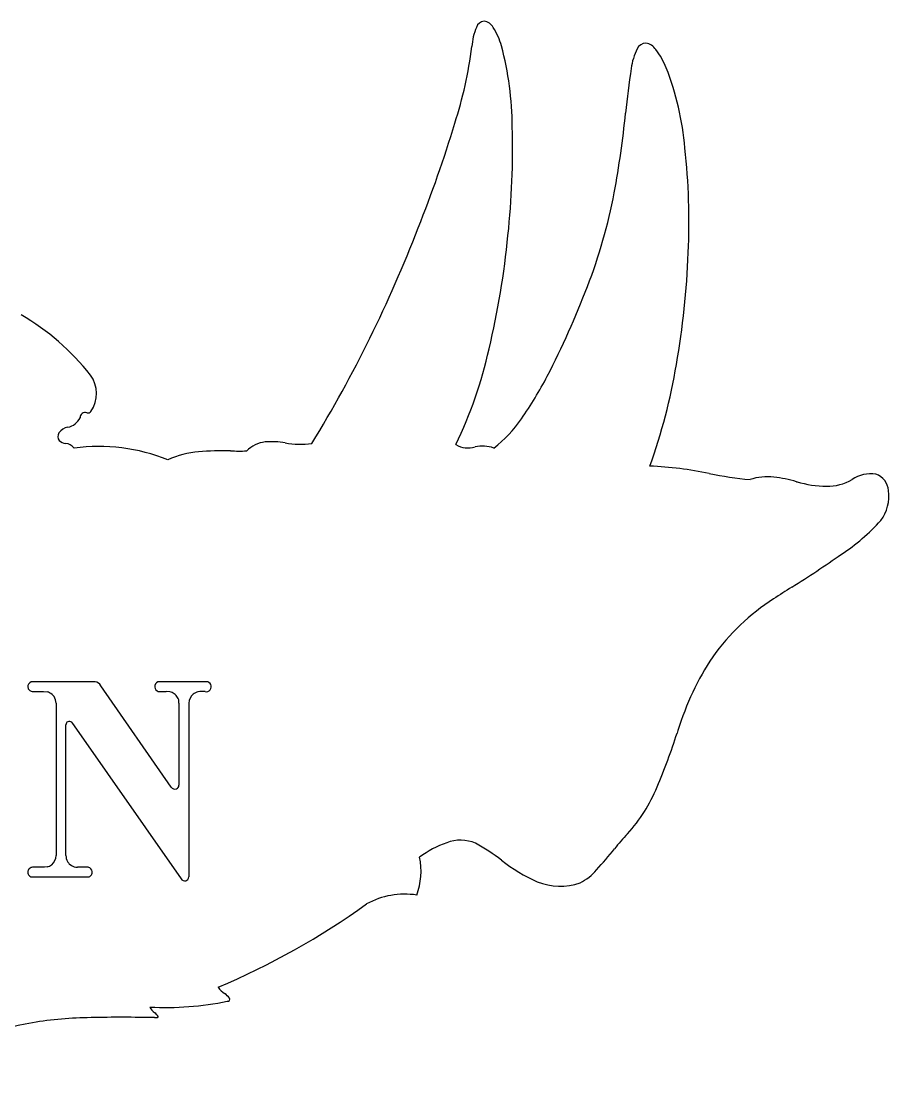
# Model space of a CAD drawing. Extents: x 0.2 to 22.5, y 0.1 to 15.9.
# Drawn here: x 14.82 to 22.51, y 4.27 to 13.63 of the extents above; entities that cross this region are included whole.
import ezdxf

# ---------------------------------------------------------------- set-up
doc = ezdxf.new("R2010")
doc.units = 0

msp = doc.modelspace()

# ---------------------------------------------------------------- linework, layer by layer
at = {"color": 7, "linetype": 'CONTINUOUS'}
for p, q in [((21.68866, 9.553718), (21.692803, 9.552647)), ((15.472338, 7.781743), (14.919912, 7.781743)), ((16.458522, 7.781743), (16.043773, 7.781743)), ((14.898908, 7.699441), (14.905147, 7.69628)), ((14.905147, 7.69628), (14.914774, 7.69437)), ((14.914774, 7.69437), (15.016394, 7.694078)), ((15.016394, 7.694078), (15.047223, 7.691541)), ((16.147, 6.847166), (15.52395, 7.745572)), ((16.135222, 7.691747), (16.10108, 7.694127)), ((15.12636, 7.590669), (15.12636, 6.241416)), ((16.215766, 7.590669), (16.215766, 6.864393)), ((16.303542, 7.590669), (16.303542, 6.632743)), ((15.214138, 6.241416), (15.214138, 7.399664)), ((15.265748, 7.418609), (16.234779, 6.034831)), ((20.637862, 7.350344), (20.62977, 7.326276)), ((16.303542, 6.632743), (16.303542, 6.052056)), ((14.907956, 6.136361), (14.90434, 6.135644)), ((14.916974, 6.138032), (14.907956, 6.136361)), ((14.941248, 6.138284), (14.916974, 6.138032)), ((15.025217, 6.138179), (14.941248, 6.138284)), ((15.046837, 6.140466), (15.025217, 6.138179)), ((15.243847, 6.166963), (15.262421, 6.153788)), ((14.903691, 6.053398), (14.919912, 6.052058)), ((14.919912, 6.052058), (15.403427, 6.052058)), ((15.403427, 6.052058), (15.418356, 6.053053)), ((15.998907, 4.80552), (15.932197, 4.806228))]:
    msp.add_line(p, q, dxfattribs=at)
for centre, radius, start, end in [((19.302841, 13.382072), 0.491949, 156.410922, 176.99403), ((18.928503, 13.553868), 0.080507, 96.095096, 161.857254), ((18.901341, 13.523807), 0.111675, 28.686593, 80.404698), ((18.515242, 13.257599), 0.580173, 15.639897, 33.45204), ((14.997876, 13.90104), 3.845448, 342.24918, 352.63163), ((16.292772, 12.679205), 2.876595, 0.376432, 14.799792), ((20.355867, 13.353902), 0.086325, 91.934343, 156.807492), ((20.327823, 13.305005), 0.137489, 33.664334, 79.468368), ((20.721439, 13.156941), 0.501294, 152.566247, 173.338941), ((19.911093, 12.972342), 0.670308, 21.712065, 37.588262), ((28.904676, 11.909714), 8.778741, 171.448554, 174.05242), ((18.077692, 12.272117), 2.632827, 5.18208, 21.10914), ((11.440519, 13.697409), 8.776703, 349.603313, 354.258299), ((7.610721, 16.076466), 11.54556, 338.271018, 343.144092), ((11.800672, 12.506666), 7.371119, 353.997052, 361.488213), ((14.57365, 11.854394), 6.161079, 357.473862, 366.107687), ((15.418231, 12.997832), 4.738142, 338.773696, 349.243742), ((7.337566, 16.041795), 11.787223, 328.555449, 338.919144), ((11.4975, 12.491628), 7.671198, 346.720019, 354.345564), ((13.254051, 11.872485), 7.480302, 350.145531, 357.78092), ((12.473869, 14.10155), 7.882443, 332.713876, 339.043908), ((13.731396, 9.164966), 2.159751, 38.116881, 59.827084), ((15.090333, 11.598545), 3.969534, 334.370746, 347.353586), ((15.492444, 11.451377), 5.202962, 340.227887, 350.495749), ((15.213004, 10.333622), 0.27276, 324.742977, 397.088851), ((16.605472, 11.976731), 3.236485, 324.789284, 332.613305), ((15.206844, 10.179134), 0.144475, 279.648967, 335.938222), ((15.386353, 10.118888), 0.047607, 75.249716, 178.386938), ((15.409572, 10.1955), 0.032526, 250.049774, 323.542306), ((15.251152, 9.918987), 0.119418, 99.686355, 145.885421), ((18.331266, 10.733906), 1.110041, 307.36754, 325.840612), ((15.203953, 9.953189), 0.061186, 147.613607, 215.864682), ((15.230103, 10.012763), 0.121823, 231.561205, 260.87395), ((15.195105, 9.772604), 0.120897, 40.85599, 82.550135), ((15.503655, 8.216531), 1.649511, 68.124211, 97.563201), ((17.010471, 9.6341), 0.27314, 96.485153, 135.487507), ((17.034709, 9.186401), 0.721197, 80.156765, 94.380829), ((17.289039, 10.621868), 0.736637, 259.753291, 278.174675), ((18.778327, 10.067924), 0.215927, 239.677046, 286.52582), ((18.907075, 9.582545), 0.286398, 70.011107, 103.596942), ((16.459803, 9.002445), 0.819399, 94.888692, 114.634463), ((16.59372, 7.361708), 2.465588, 88.170515, 94.740083), ((16.760064, 14.91299), 5.087706, 269.013087, 270.62651), ((20.242965, 6.377238), 3.317282, 78.311497, 87.482633), ((21.690006, 13.59312), 4.042374, 258.947014, 264.126129), ((21.432897, 9.11129), 0.486564, 83.61032, 108.772727), ((21.326602, 8.293173), 1.31151, 73.974712, 82.973086), ((21.97815, 10.538759), 1.026567, 253.861346, 268.644434), ((21.956917, 9.962879), 0.45041, 269.61159, 299.869384), ((22.345579, 9.335031), 0.288629, 80.806922, 124.708793), ((22.339393, 9.465158), 0.163391, 3.155997, 71.332289), ((22.156396, 9.421253), 0.350159, 322.89377, 368.689218), ((21.079824, 10.438602), 1.82968, 303.347802, 317.818415), ((16.006824, 17.609415), 10.612664, 302.101116, 304.944903), ((26.148991, 1.480409), 8.440128, 122.239264, 123.54124), ((22.556671, 6.847913), 1.981691, 122.719731, 144.373831), ((23.034183, 6.616791), 2.506083, 146.438408, 162.979794), ((14.921429, 7.736319), 0.045449, 91.913061, 166.217822), ((15.462754, 7.713159), 0.06925, 27.908257, 82.044978), ((16.045351, 7.737511), 0.04426, 92.043052, 239.285159), ((16.457003, 7.73728), 0.044489, 257.767556, 448.043146), ((14.932631, 7.738009), 0.056092, 170.62464, 200.090616), ((14.938357, 7.757146), 0.0699, 213.327741, 235.642322), ((15.019904, 7.587095), 0.107959, 62.954836, 75.342467), ((15.035398, 7.604043), 0.086036, 31.735464, 67.016025), ((16.039039, 7.724556), 0.029921, 237.00518, 266.951481), ((16.075433, 8.407925), 0.714259, 266.951481, 272.057773), ((16.11812, 7.611484), 0.082065, 63.044049, 77.971813), ((16.119498, 7.595706), 0.095871, 42.22571, 68.058729), ((16.414898, 7.572277), 0.123328, 104.53568, 126.308204), ((16.425853, 7.393315), 0.301271, 85.864895, 97.996006), ((15.024304, 7.591716), 0.102061, 359.41244, 394.345886), ((16.109247, 7.586403), 0.109713, 18.512276, 42.22571), ((16.086381, 7.595546), 0.129477, 357.841562, 371.445363), ((16.410764, 7.58949), 0.107228, 129.976546, 179.3697), ((15.273879, 7.39386), 0.060022, 157.385538, 174.451421), ((15.23873, 7.405618), 0.023208, 113.7196, 150.798557), ((15.241613, 7.396501), 0.03273, 42.490748, 111.919293), ((15.433303, 8.990712), 5.456522, 336.887367, 342.239653), ((16.179797, 6.868393), 0.039067, 212.911024, 289.150514), ((16.179771, 6.865122), 0.036003, 290.897177, 358.839428), ((19.177285, 7.363865), 1.374704, 317.49053, 337.99634), ((18.709554, 6.038795), 0.338865, 66.51404, 110.986157), ((21.643489, 5.071569), 1.992366, 136.818784, 141.918412), ((18.901738, 5.483805), 0.92607, 109.790185, 126.679219), ((17.915979, 4.675131), 1.914717, 52.790944, 60.988078), ((17.420382, 8.412917), 3.392763, 317.381343, 321.490385), ((15.019949, 6.242091), 0.106413, 309.875389, 359.636888), ((15.309066, 6.239177), 0.094954, 178.648916, 211.454014), ((15.356335, 6.262118), 0.147336, 209.471776, 220.228172), ((17.754159, 6.103889), 0.606921, 339.449663, 371.655989), ((19.989486, 7.361442), 1.478901, 231.747397, 246.123732), ((14.90841, 6.098689), 0.032103, 128.961558, 190.755536), ((14.90684, 6.088664), 0.030239, 172.332379, 231.721724), ((14.932156, 6.081435), 0.060928, 117.163873, 136.141148), ((15.012701, 6.263942), 0.128108, 285.454159, 306.094743), ((15.315177, 6.235364), 0.097149, 237.108713, 270.389186), ((15.335995, 3.170619), 2.967667, 88.563661, 90.389186), ((15.408354, 6.108014), 0.02941, 56.801408, 86.04417), ((15.401272, 6.094323), 0.044772, 347.907201, 418.810422), ((19.563781, 6.410805), 0.46035, 296.550451, 320.117809), ((14.928329, 6.103004), 0.055387, 223.432525, 243.588185), ((15.410188, 6.07952), 0.027699, 287.149977, 313.961798), ((15.401239, 6.094452), 0.044831, 308.940799, 347.754262), ((16.266515, 6.054009), 0.037081, 211.145064, 356.985608), ((19.593561, 6.504315), 0.535083, 247.742007, 289.202235), ((18.214764, 5.20442), 0.694818, 81.083455, 118.931703), ((13.887667, 11.38487), 6.854115, 292.966338, 305.61059), ((16.779936, 5.243858), 0.276219, 217.933672, 234.756146), ((16.503621, 4.849344), 0.20544, 38.633241, 55.310959), ((16.648555, 4.968461), 0.018037, 255.793276, 390.46901), ((16.098639, 7.584815), 2.689734, 267.000318, 281.701013), ((16.065435, 4.946151), 0.117527, 203.777426, 236.800074), ((15.450687, 1.607118), 3.197574, 91.480962, 100.766045), ((15.705012, -7.088302), 11.896701, 88.90578, 91.623077), ((16.007872, 4.880913), 0.075924, 263.218182, 284.195662), ((15.933046, 4.752138), 0.117395, 33.039409, 54.581522), ((16.025556, 4.813647), 0.006408, 278.397071, 382.935844), ((15.099673, 3.306981), 1.462319, 99.696234, 138.729752)]:
    msp.add_arc(centre, radius, start, end, dxfattribs=at)

doc.saveas('drawing.dxf')
